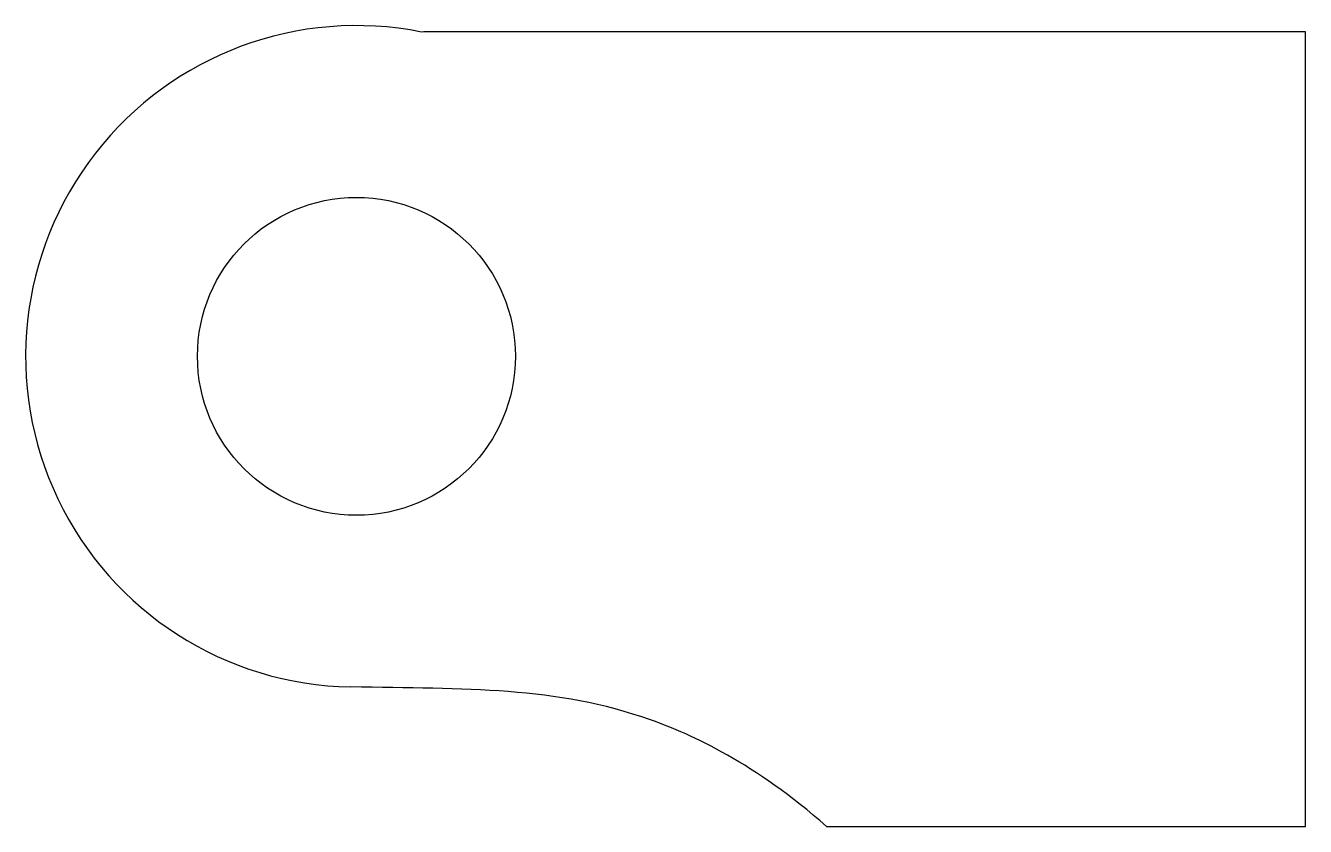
# Model space of a CAD drawing. Header units: millimetres. Extents: x 11.95 to 20, y -178.75 to -173.71.
import ezdxf

# ---------------------------------------------------------------- set-up
doc = ezdxf.new("R2010")
doc.units = ezdxf.units.MM
doc.layers.get('0').update_dxf_attribs({"linetype": 'CONTINUOUS'})

msp = doc.modelspace()

# ---------------------------------------------------------------- linework, layer by layer
for p, q in [((20, -173.745), (14.5, -173.745)), ((20, -178.745), (20, -173.745)), ((16.9869, -178.745), (20, -178.745))]:
    msp.add_line(p, q)
msp.add_circle((14.0302, -175.7868), 1)
for centre, radius, start, end in [((14.0302, -175.7868), 2.0812, 78.64151, 269.00591), ((14.5251, -176.2702), 2.5253, 90.5701, 91.93084)]:
    msp.add_arc(centre, radius, start, end)
msp.add_open_spline([(16.9869, -178.745), (16.5402, -178.3501), (16.1427, -178.1676), (15.2835, -177.863), (14.7194, -177.8803), (13.994, -177.8677)], degree=3, knots=[0.0017552, 0.0017552, 0.0017552, 0.0017552, 0.1816643, 0.1816643, 0.5921705, 0.5921705, 0.5921705, 0.5921705])

doc.saveas('drawing.dxf')
